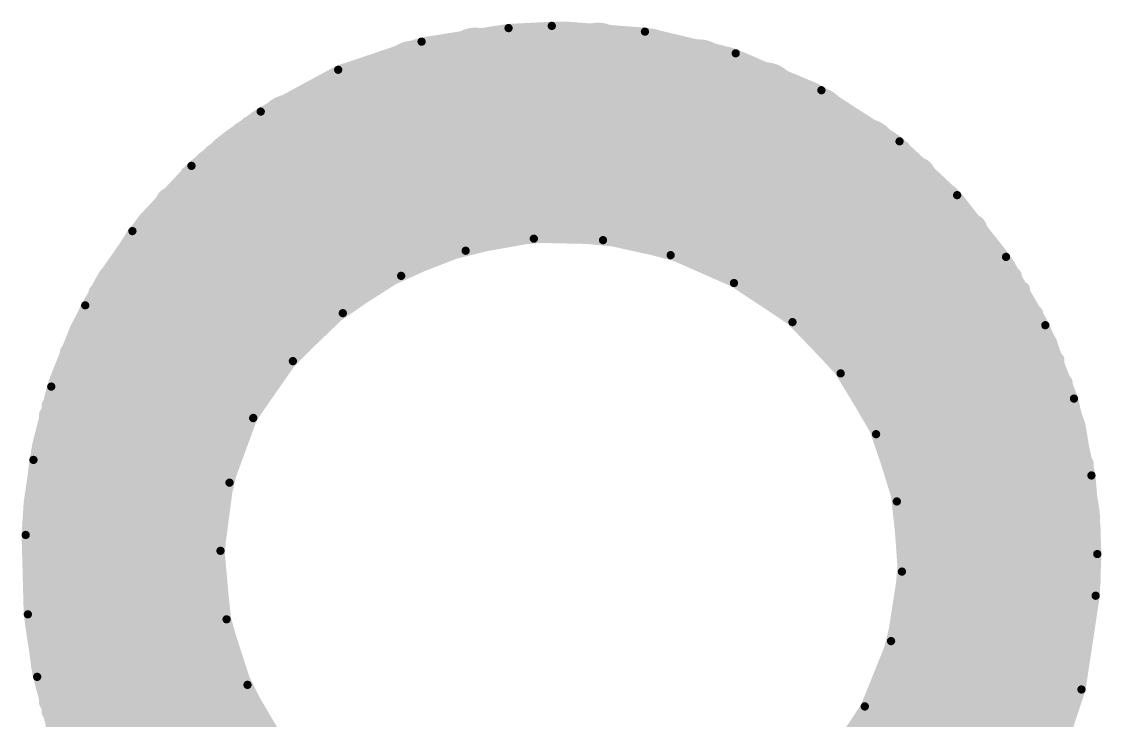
# Model space of a CAD drawing. Header units: millimetres. Extents: x 2260 to 2572, y -21 to 200.
# Drawn here: x 2434.632 to 2437.96, y 97.597 to 99.75 of the extents above; entities that cross this region are included whole.
import ezdxf

# ---------------------------------------------------------------- set-up
doc = ezdxf.new("R2010")
doc.units = ezdxf.units.MM
doc.layers.get('0').update_dxf_attribs({"lineweight": 18})
doc.layers.add('TO', color=1, linetype='Continuous', lineweight=18)

# ---------------------------------------------------------------- blocks, each defined once
blk = doc.blocks.new('PAD_R1')
blk.add_lwpolyline([(0.25, 0, 0.5, 0.5, 1), (-0.25, 0, 0.5, 0.5, 1)], format="xyseb", close=True)

msp = doc.modelspace()

# ---------------------------------------------------------------- linework, layer by layer
at = {"layer": 'TO'}
for points in [[(2435.8835, 99.6015, 0.2032, 0.2032, 0), (2436.1381, 99.6415, 0.2032, 0.2032, 0)], [(2435.8658, 99.6756, 0.0508, 0.0508, 0), (2436.1335, 99.7176, 0.0508, 0.0508, 0)], [(2435.8648, 99.6884, 0.0254, 0.0254, 0), (2436.1329, 99.7302, 0.0254, 0.0254, 0)], [(2436.0304, 99.63, 0.2032, 0.2032, 0), (2436.0304, 99.1434, 0.2032, 0.2032, 0)], [(2436.132, 99.7175, 0.0508, 0.0508, 0), (2436.132, 99.0849, 0.0508, 0.0508, 0)], [(2436.1335, 99.7176, 0.0508, 0.0508, 0), (2436.2666, 99.7243, 0.0508, 0.0508, 0)], [(2436.1329, 99.7302, 0.0254, 0.0254, 0), (2436.2661, 99.737, 0.0254, 0.0254, 0)], [(2436.1574, 99.7188, 0.0508, 0.0508, 0), (2436.1574, 99.0886, 0.0508, 0.0508, 0)], [(2436.1988, 99.7209, 0.0508, 0.0508, 0), (2436.1988, 99.093, 0.0508, 0.0508, 0)], [(2436.307, 99.6486, 0.2032, 0.2032, 0), (2436.5518, 99.6296, 0.2032, 0.2032, 0)], [(2436.2402, 99.723, 0.0508, 0.0508, 0), (2436.2402, 99.0959, 0.0508, 0.0508, 0)], [(2436.2656, 99.7243, 0.0508, 0.0508, 0), (2436.2656, 99.0968, 0.0508, 0.0508, 0)], [(2436.2666, 99.7243, 0.0508, 0.0508, 0), (2436.2945, 99.7248, 0.0508, 0.0508, 0)], [(2436.2661, 99.737, 0.0254, 0.0254, 0), (2436.5533, 99.7193, 0.0254, 0.0254, 0)], [(2436.2943, 99.7248, 0.0508, 0.0508, 0), (2436.2943, 99.0972, 0.0508, 0.0508, 0)], [(2436.2945, 99.7248, 0.0508, 0.0508, 0), (2436.307, 99.7248, 0.0508, 0.0508, 0)], [(2436.307, 99.7248, 0.0508, 0.0508, 0), (2436.307, 99.0971, 0.0508, 0.0508, 0)], [(2436.307, 99.7248, 0.0508, 0.0508, 0), (2436.5636, 99.7048, 0.0508, 0.0508, 0)], [(2436.4086, 99.6453, 0.2032, 0.2032, 0), (2436.4086, 99.1678, 0.2032, 0.2032, 0)], [(2436.5518, 99.6296, 0.2032, 0.2032, 0), (2436.7907, 99.5728, 0.2032, 0.2032, 0)], [(2436.5643, 99.6275, 0.2032, 0.2032, 0), (2436.5643, 99.142, 0.2032, 0.2032, 0)], [(2436.5636, 99.7048, 0.0508, 0.0508, 0), (2436.814, 99.6454, 0.0508, 0.0508, 0)], [(2436.5533, 99.7193, 0.0254, 0.0254, 0), (2436.8331, 99.6525, 0.0254, 0.0254, 0)], [(2435.6395, 99.5187, 0.2032, 0.2032, 0), (2435.8835, 99.6015, 0.2032, 0.2032, 0)], [(2435.6092, 99.5886, 0.0508, 0.0508, 0), (2435.8658, 99.6756, 0.0508, 0.0508, 0)], [(2435.6077, 99.6018, 0.0254, 0.0254, 0), (2435.8648, 99.6884, 0.0254, 0.0254, 0)], [(2435.8398, 99.59, 0.2032, 0.2032, 0), (2435.8398, 99.082, 0.2032, 0.2032, 0)], [(2436.7201, 99.5937, 0.2032, 0.2032, 0), (2436.7201, 99.0936, 0.2032, 0.2032, 0)], [(2436.7907, 99.5728, 0.2032, 0.2032, 0), (2437.0421, 99.4673, 0.2032, 0.2032, 0)], [(2436.814, 99.6454, 0.0508, 0.0508, 0), (2437.0775, 99.5348, 0.0508, 0.0508, 0)], [(2436.8217, 99.6433, 0.0508, 0.0508, 0), (2436.8217, 98.962, 0.0508, 0.0508, 0)], [(2436.8331, 99.6525, 0.0254, 0.0254, 0), (2437.0973, 99.5387, 0.0254, 0.0254, 0)], [(2435.6492, 99.5229, 0.2032, 0.2032, 0), (2435.6492, 98.9807, 0.2032, 0.2032, 0)], [(2436.9233, 99.5235, 0.2032, 0.2032, 0), (2436.9233, 98.9933, 0.2032, 0.2032, 0)], [(2435.4131, 99.3956, 0.2032, 0.2032, 0), (2435.6395, 99.5187, 0.2032, 0.2032, 0)], [(2435.3711, 99.4592, 0.0508, 0.0508, 0), (2435.6092, 99.5886, 0.0508, 0.0508, 0)], [(2435.369, 99.473, 0.0254, 0.0254, 0), (2435.6077, 99.6018, 0.0254, 0.0254, 0)], [(2437.0421, 99.4673, 0.2032, 0.2032, 0), (2437.2716, 99.3203, 0.2032, 0.2032, 0)], [(2437.0775, 99.5348, 0.0508, 0.0508, 0), (2437.3181, 99.3806, 0.0508, 0.0508, 0)], [(2435.4587, 99.4245, 0.2032, 0.2032, 0), (2435.4587, 98.8249, 0.2032, 0.2032, 0)], [(2437.0777, 99.4481, 0.2032, 0.2032, 0), (2437.0777, 98.8816, 0.2032, 0.2032, 0)], [(2437.0973, 99.5387, 0.0254, 0.0254, 0), (2437.3381, 99.3812, 0.0254, 0.0254, 0)], [(2435.1555, 99.3057, 0.0254, 0.0254, 0), (2435.369, 99.473, 0.0254, 0.0254, 0)], [(2435.2729, 99.3889, 0.0508, 0.0508, 0), (2435.3711, 99.4592, 0.0508, 0.0508, 0)], [(2435.3317, 99.4323, 0.0508, 0.0508, 0), (2435.3317, 98.5286, 0.0508, 0.0508, 0)], [(2435.3571, 99.4503, 0.0508, 0.0508, 0), (2435.3571, 98.5721, 0.0508, 0.0508, 0)], [(2435.3072, 99.4147, 0.0508, 0.0508, 0), (2435.3072, 98.4747, 0.0508, 0.0508, 0)], [(2437.232, 99.3498, 0.2032, 0.2032, 0), (2437.232, 98.7138, 0.2032, 0.2032, 0)], [(2435.163, 99.2953, 0.0508, 0.0508, 0), (2435.261, 99.3795, 0.0508, 0.0508, 0)], [(2435.2452, 99.3674, 0.0508, 0.0508, 0), (2435.2452, 98.2567, 0.0508, 0.0508, 0)], [(2435.2574, 99.3772, 0.0508, 0.0508, 0), (2435.2574, 98.3183, 0.0508, 0.0508, 0)], [(2435.261, 99.3795, 0.0508, 0.0508, 0), (2435.2729, 99.3889, 0.0508, 0.0508, 0)], [(2435.2828, 99.3964, 0.0508, 0.0508, 0), (2435.2828, 98.4096, 0.0508, 0.0508, 0)], [(2437.3144, 99.3514, 0.1016, 0.1016, 0), (2437.4951, 99.1813, 0.1016, 0.1016, 0)], [(2437.3181, 99.3806, 0.0508, 0.0508, 0), (2437.3302, 99.3713, 0.0508, 0.0508, 0)], [(2437.3302, 99.3713, 0.0508, 0.0508, 0), (2437.5138, 99.1985, 0.0508, 0.0508, 0)], [(2437.3336, 99.369, 0.0508, 0.0508, 0), (2437.3336, 98.3133, 0.0508, 0.0508, 0)], [(2437.3381, 99.3812, 0.0254, 0.0254, 0), (2437.5156, 99.2154, 0.0254, 0.0254, 0)], [(2435.2198, 99.3458, 0.0508, 0.0508, 0), (2435.2198, 96.9526, 0.0508, 0.0508, 0)], [(2437.346, 99.3589, 0.0508, 0.0508, 0), (2437.346, 98.2506, 0.0508, 0.0508, 0)], [(2435.032, 99.1176, 0.1016, 0.1016, 0), (2435.1803, 99.2767, 0.1016, 0.1016, 0)], [(2435.171, 99.3027, 0.0508, 0.0508, 0), (2435.171, 96.9212, 0.0508, 0.0508, 0)], [(2435.1954, 99.3247, 0.0508, 0.0508, 0), (2435.1954, 96.9369, 0.0508, 0.0508, 0)], [(2437.3968, 99.2804, 0.1016, 0.1016, 0), (2437.3968, 96.9055, 0.1016, 0.1016, 0)], [(2434.9734, 99.1046, 0.0254, 0.0254, 0), (2435.1555, 99.3057, 0.0254, 0.0254, 0)], [(2435.0123, 99.1336, 0.0508, 0.0508, 0), (2435.163, 99.2953, 0.0508, 0.0508, 0)], [(2435.1456, 99.2794, 0.0508, 0.0508, 0), (2435.1456, 96.9089, 0.0508, 0.0508, 0)], [(2436.1166, 99.1599, 0.2032, 0.2032, 0), (2435.9091, 99.1085, 0.2032, 0.2032, 0)], [(2436.5029, 99.1547, 0.2032, 0.2032, 0), (2436.3081, 99.1733, 0.2032, 0.2032, 0)], [(2435.0948, 99.1905, 0.1016, 0.1016, 0), (2435.0948, 96.9973, 0.1016, 0.1016, 0)], [(2436.6919, 99.1041, 0.2032, 0.2032, 0), (2436.5029, 99.1547, 0.2032, 0.2032, 0)], [(2437.4775, 99.2004, 0.1016, 0.1016, 0), (2437.4775, 96.9853, 0.1016, 0.1016, 0)], [(2437.4951, 99.1813, 0.1016, 0.1016, 0), (2437.6472, 98.9853, 0.1016, 0.1016, 0)], [(2437.5156, 99.2154, 0.0254, 0.0254, 0), (2437.6664, 99.0251, 0.0254, 0.0254, 0)], [(2435.9091, 99.1085, 0.2032, 0.2032, 0), (2435.7143, 99.0204, 0.2032, 0.2032, 0)], [(2436.8699, 99.0229, 0.2032, 0.2032, 0), (2436.6919, 99.1041, 0.2032, 0.2032, 0)], [(2437.5138, 99.1985, 0.0508, 0.0508, 0), (2437.6684, 98.9993, 0.0508, 0.0508, 0)], [(2434.9074, 98.9394, 0.1016, 0.1016, 0), (2435.032, 99.1176, 0.1016, 0.1016, 0)], [(2434.8856, 98.9525, 0.0508, 0.0508, 0), (2435.0123, 99.1336, 0.0508, 0.0508, 0)], [(2437.5582, 99.1076, 0.1016, 0.1016, 0), (2437.5582, 97.079, 0.1016, 0.1016, 0)], [(2435.0047, 99.0829, 0.1016, 0.1016, 0), (2435.0047, 97.1045, 0.1016, 0.1016, 0)], [(2437.06, 98.8967, 0.2032, 0.2032, 0), (2436.8699, 99.0229, 0.2032, 0.2032, 0)], [(2434.8279, 98.8757, 0.0254, 0.0254, 0), (2434.9734, 99.1046, 0.0254, 0.0254, 0)], [(2435.7143, 99.0204, 0.2032, 0.2032, 0), (2435.5386, 98.8985, 0.2032, 0.2032, 0)], [(2436.1282, 99.0846, 0.0508, 0.0508, 0), (2435.9344, 99.0366, 0.0508, 0.0508, 0)], [(2436.2108, 99.0813, 0.0254, 0.0254, 0), (2436.0007, 99.0441, 0.0254, 0.0254, 0)], [(2436.2649, 99.0968, 0.0508, 0.0508, 0), (2436.1281, 99.0846, 0.0508, 0.0508, 0)], [(2436.4241, 99.0767, 0.0254, 0.0254, 0), (2436.2108, 99.0813, 0.0254, 0.0254, 0)], [(2436.2943, 99.0972, 0.0508, 0.0508, 0), (2436.2649, 99.0968, 0.0508, 0.0508, 0)], [(2436.3073, 99.0971, 0.0508, 0.0508, 0), (2436.2943, 99.0972, 0.0508, 0.0508, 0)], [(2436.4898, 99.0797, 0.0508, 0.0508, 0), (2436.3073, 99.0971, 0.0508, 0.0508, 0)], [(2436.667, 99.0321, 0.0508, 0.0508, 0), (2436.4898, 99.0797, 0.0508, 0.0508, 0)], [(2435.9344, 99.0366, 0.0508, 0.0508, 0), (2435.7524, 98.9544, 0.0508, 0.0508, 0)], [(2436.6325, 99.0305, 0.0254, 0.0254, 0), (2436.4241, 99.0767, 0.0254, 0.0254, 0)], [(2436.0007, 99.0441, 0.0254, 0.0254, 0), (2435.8019, 98.9666, 0.0254, 0.0254, 0)], [(2436.8278, 98.9446, 0.0254, 0.0254, 0), (2436.6325, 99.0305, 0.0254, 0.0254, 0)], [(2436.8338, 98.9558, 0.0508, 0.0508, 0), (2436.667, 99.0321, 0.0508, 0.0508, 0)], [(2437.6389, 98.9979, 0.1016, 0.1016, 0), (2437.6389, 97.1911, 0.1016, 0.1016, 0)], [(2437.6684, 98.9993, 0.0508, 0.0508, 0), (2437.7979, 98.7614, 0.0508, 0.0508, 0)], [(2437.6664, 99.0251, 0.0254, 0.0254, 0), (2437.7874, 98.8146, 0.0254, 0.0254, 0)], [(2434.9146, 98.9514, 0.1016, 0.1016, 0), (2434.9146, 97.2363, 0.1016, 0.1016, 0)], [(2435.5386, 98.8985, 0.2032, 0.2032, 0), (2435.3879, 98.7467, 0.2032, 0.2032, 0)], [(2437.2181, 98.7323, 0.2032, 0.2032, 0), (2437.06, 98.8967, 0.2032, 0.2032, 0)], [(2437.6896, 98.9669, 0.0508, 0.0508, 0), (2437.6896, 97.2288, 0.0508, 0.0508, 0)], [(2434.8059, 98.8021, 0.0508, 0.0508, 0), (2434.8856, 98.9525, 0.0508, 0.0508, 0)], [(2435.7524, 98.9544, 0.0508, 0.0508, 0), (2435.5883, 98.8407, 0.0508, 0.0508, 0)], [(2435.8019, 98.9666, 0.0254, 0.0254, 0), (2435.622, 98.8517, 0.0254, 0.0254, 0)], [(2437.0103, 98.8389, 0.0508, 0.0508, 0), (2436.8338, 98.9558, 0.0508, 0.0508, 0)], [(2434.8638, 98.9159, 0.0508, 0.0508, 0), (2434.8638, 97.272, 0.0508, 0.0508, 0)], [(2437.0081, 98.8242, 0.0254, 0.0254, 0), (2436.8278, 98.9446, 0.0254, 0.0254, 0)], [(2437.7151, 98.924, 0.0508, 0.0508, 0), (2437.7151, 97.2766, 0.0508, 0.0508, 0)], [(2434.8384, 98.8683, 0.0508, 0.0508, 0), (2434.8384, 97.3199, 0.0508, 0.0508, 0)], [(2434.7233, 98.6254, 0.0254, 0.0254, 0), (2434.8279, 98.8757, 0.0254, 0.0254, 0)], [(2435.5883, 98.8407, 0.0508, 0.0508, 0), (2435.4475, 98.6992, 0.0508, 0.0508, 0)], [(2435.622, 98.8517, 0.0254, 0.0254, 0), (2435.4681, 98.7039, 0.0254, 0.0254, 0)], [(2437.1572, 98.6864, 0.0508, 0.0508, 0), (2437.0103, 98.8389, 0.0508, 0.0508, 0)], [(2437.7554, 98.8505, 0.0508, 0.0508, 0), (2437.7554, 97.3513, 0.0508, 0.0508, 0)], [(2434.7428, 98.644, 0.0508, 0.0508, 0), (2434.8059, 98.8021, 0.0508, 0.0508, 0)], [(2434.807, 98.8044, 0.0508, 0.0508, 0), (2434.807, 97.3842, 0.0508, 0.0508, 0)], [(2435.3879, 98.7467, 0.2032, 0.2032, 0), (2435.2672, 98.5702, 0.2032, 0.2032, 0)], [(2437.1566, 98.6662, 0.0254, 0.0254, 0), (2437.0081, 98.8242, 0.0254, 0.0254, 0)], [(2437.3368, 98.5374, 0.2032, 0.2032, 0), (2437.2181, 98.7323, 0.2032, 0.2032, 0)], [(2437.7874, 98.8146, 0.0254, 0.0254, 0), (2437.8758, 98.5884, 0.0254, 0.0254, 0)], [(2437.7957, 98.7662, 0.0508, 0.0508, 0), (2437.7957, 97.426, 0.0508, 0.0508, 0)], [(2437.7979, 98.7614, 0.0508, 0.0508, 0), (2437.8866, 98.5021, 0.0508, 0.0508, 0)], [(2434.7756, 98.7322, 0.0508, 0.0508, 0), (2434.7756, 97.4573, 0.0508, 0.0508, 0)], [(2437.8211, 98.7068, 0.0508, 0.0508, 0), (2437.8211, 97.4984, 0.0508, 0.0508, 0)], [(2435.4475, 98.6992, 0.0508, 0.0508, 0), (2435.3346, 98.5346, 0.0508, 0.0508, 0)], [(2435.4681, 98.7039, 0.0254, 0.0254, 0), (2435.346, 98.5289, 0.0254, 0.0254, 0)], [(2437.2675, 98.5056, 0.0508, 0.0508, 0), (2437.1572, 98.6864, 0.0508, 0.0508, 0)], [(2434.7354, 98.6215, 0.0508, 0.0508, 0), (2434.7428, 98.644, 0.0508, 0.0508, 0)], [(2434.7441, 98.6479, 0.0508, 0.0508, 0), (2434.7441, 97.5429, 0.0508, 0.0508, 0)], [(2437.2658, 98.4788, 0.0254, 0.0254, 0), (2437.1566, 98.6662, 0.0254, 0.0254, 0)], [(2437.8465, 98.6372, 0.0508, 0.0508, 0), (2437.8465, 97.5756, 0.0508, 0.0508, 0)], [(2434.6684, 98.3995, 0.0254, 0.0254, 0), (2434.7233, 98.6254, 0.0254, 0.0254, 0)], [(2434.6902, 98.4466, 0.0508, 0.0508, 0), (2434.7354, 98.6215, 0.0508, 0.0508, 0)], [(2437.4103, 98.3215, 0.2032, 0.2032, 0), (2437.3368, 98.5374, 0.2032, 0.2032, 0)], [(2434.7187, 98.5669, 0.0508, 0.0508, 0), (2434.7187, 97.6239, 0.0508, 0.0508, 0)], [(2437.8758, 98.5884, 0.0254, 0.0254, 0), (2437.9296, 98.3516, 0.0254, 0.0254, 0)], [(2434.7112, 98.539, 0.0508, 0.0508, 0), (2434.7112, 97.6516, 0.0508, 0.0508, 0)], [(2435.3346, 98.5346, 0.0508, 0.0508, 0), (2435.278, 98.3952, 0.0508, 0.0508, 0)], [(2435.3457, 98.5284, 0.0254, 0.0254, 0), (2435.2727, 98.3294, 0.0254, 0.0254, 0)], [(2435.3458, 98.5286, 0.0254, 0.0254, 0), (2435.3457, 98.5284, 0.0254, 0.0254, 0)], [(2435.346, 98.5289, 0.0254, 0.0254, 0), (2435.3458, 98.5286, 0.0254, 0.0254, 0)], [(2437.3359, 98.3052, 0.0508, 0.0508, 0), (2437.2675, 98.5056, 0.0508, 0.0508, 0)], [(2437.8859, 98.5051, 0.0508, 0.0508, 0), (2437.8859, 97.6931, 0.0508, 0.0508, 0)], [(2437.8866, 98.5021, 0.0508, 0.0508, 0), (2437.9299, 98.2374, 0.0508, 0.0508, 0)], [(2434.6637, 98.2679, 0.0508, 0.0508, 0), (2434.6902, 98.4466, 0.0508, 0.0508, 0)], [(2437.3298, 98.2716, 0.0254, 0.0254, 0), (2437.2658, 98.4788, 0.0254, 0.0254, 0)], [(2434.6858, 98.4242, 0.0508, 0.0508, 0), (2434.6858, 97.7662, 0.0508, 0.0508, 0)], [(2434.6445, 98.1683, 0.0254, 0.0254, 0), (2434.6684, 98.3995, 0.0254, 0.0254, 0)], [(2435.278, 98.3952, 0.0508, 0.0508, 0), (2435.2435, 98.2488, 0.0508, 0.0508, 0)], [(2437.4352, 98.0947, 0.2032, 0.2032, 0), (2437.4103, 98.3215, 0.2032, 0.2032, 0)], [(2437.9113, 98.3878, 0.0508, 0.0508, 0), (2437.9113, 97.8561, 0.0508, 0.0508, 0)], [(2437.9296, 98.3516, 0.0254, 0.0254, 0), (2437.9477, 98.1094, 0.0254, 0.0254, 0)], [(2435.2727, 98.3294, 0.0254, 0.0254, 0), (2435.2449, 98.1193, 0.0254, 0.0254, 0)], [(2437.359, 98.0947, 0.0508, 0.0508, 0), (2437.3359, 98.3052, 0.0508, 0.0508, 0)], [(2434.6572, 98.1683, 0.0508, 0.0508, 0), (2434.6637, 98.2679, 0.0508, 0.0508, 0)], [(2434.6638, 98.2691, 0.0508, 0.0508, 0), (2434.6638, 97.924, 0.0508, 0.0508, 0)], [(2435.2435, 98.2488, 0.0508, 0.0508, 0), (2435.232, 98.0988, 0.0508, 0.0508, 0)], [(2437.3455, 98.0553, 0.0254, 0.0254, 0), (2437.3298, 98.2716, 0.0254, 0.0254, 0)], [(2437.9299, 98.2373, 0.0508, 0.0508, 0), (2437.935, 98.1094, 0.0508, 0.0508, 0)], [(2434.6638, 97.9243, 0.0508, 0.0508, 0), (2434.6572, 98.1683, 0.0508, 0.0508, 0)], [(2435.1558, 98.0988, 0.2032, 0.2032, 0), (2435.1741, 97.9032, 0.2032, 0.2032, 0)], [(2437.9332, 98.1842, 0.0508, 0.0508, 0), (2437.9332, 98.0266, 0.0508, 0.0508, 0)], [(2434.6511, 97.9236, 0.0254, 0.0254, 0), (2434.6445, 98.1683, 0.0254, 0.0254, 0)], [(2435.2449, 98.1193, 0.0254, 0.0254, 0), (2435.2637, 97.9082, 0.0254, 0.0254, 0)], [(2437.935, 98.1094, 0.0508, 0.0508, 0), (2437.93, 97.9824, 0.0508, 0.0508, 0)], [(2435.232, 98.0988, 0.0508, 0.0508, 0), (2435.2537, 97.8939, 0.0508, 0.0508, 0)], [(2437.3458, 97.9353, 0.0508, 0.0508, 0), (2437.359, 98.0947, 0.0508, 0.0508, 0)], [(2437.9477, 98.1094, 0.0254, 0.0254, 0), (2437.9426, 97.9809, 0.0254, 0.0254, 0)], [(2437.312, 97.8411, 0.0254, 0.0254, 0), (2437.3455, 98.0553, 0.0254, 0.0254, 0)], [(2435.1741, 97.9032, 0.2032, 0.2032, 0), (2435.2285, 97.7144, 0.2032, 0.2032, 0)], [(2437.93, 97.9824, 0.0508, 0.0508, 0), (2437.8865, 97.695, 0.0508, 0.0508, 0)], [(2437.9426, 97.9809, 0.0254, 0.0254, 0), (2437.8989, 97.692, 0.0254, 0.0254, 0)], [(2435.2452, 97.941, 0.0508, 0.0508, 0), (2435.2452, 96.9676, 0.0508, 0.0508, 0)], [(2437.3065, 97.7801, 0.0508, 0.0508, 0), (2437.3458, 97.9353, 0.0508, 0.0508, 0)], [(2437.346, 97.9388, 0.0508, 0.0508, 0), (2437.346, 96.8276, 0.0508, 0.0508, 0)], [(2434.6899, 97.745, 0.0508, 0.0508, 0), (2434.6638, 97.9243, 0.0508, 0.0508, 0)], [(2434.6799, 97.7309, 0.0254, 0.0254, 0), (2434.6511, 97.9236, 0.0254, 0.0254, 0)], [(2435.2537, 97.8939, 0.0508, 0.0508, 0), (2435.318, 97.6981, 0.0508, 0.0508, 0)], [(2435.2574, 97.8794, 0.0508, 0.0508, 0), (2435.2574, 96.9747, 0.0508, 0.0508, 0)], [(2435.2637, 97.9082, 0.0254, 0.0254, 0), (2435.3282, 97.7063, 0.0254, 0.0254, 0)], [(2437.3336, 97.8761, 0.0508, 0.0508, 0), (2437.3336, 96.8177, 0.0508, 0.0508, 0)], [(2437.2311, 97.6399, 0.0254, 0.0254, 0), (2437.312, 97.8411, 0.0254, 0.0254, 0)], [(2435.2285, 97.7144, 0.2032, 0.2032, 0), (2435.3171, 97.5389, 0.2032, 0.2032, 0)], [(2437.2422, 97.6336, 0.0508, 0.0508, 0), (2437.3065, 97.7801, 0.0508, 0.0508, 0)], [(2437.3082, 97.7852, 0.0508, 0.0508, 0), (2437.3082, 96.7984, 0.0508, 0.0508, 0)], [(2434.7354, 97.5696, 0.0508, 0.0508, 0), (2434.6899, 97.745, 0.0508, 0.0508, 0)], [(2434.7308, 97.5428, 0.0254, 0.0254, 0), (2434.6799, 97.7309, 0.0254, 0.0254, 0)], [(2437.2768, 97.7042, 0.0508, 0.0508, 0), (2437.2768, 96.7751, 0.0508, 0.0508, 0)], [(2435.3082, 97.6593, 0.1016, 0.1016, 0), (2435.4053, 97.5001, 0.1016, 0.1016, 0)], [(2435.318, 97.6981, 0.0508, 0.0508, 0), (2435.422, 97.5202, 0.0508, 0.0508, 0)], [(2435.3282, 97.7063, 0.0254, 0.0254, 0), (2435.4354, 97.5235, 0.0254, 0.0254, 0)], [(2437.8865, 97.695, 0.0508, 0.0508, 0), (2437.7977, 97.4297, 0.0508, 0.0508, 0)], [(2437.8989, 97.692, 0.0254, 0.0254, 0), (2437.8094, 97.4247, 0.0254, 0.0254, 0)], [(2437.2454, 97.6395, 0.0508, 0.0508, 0), (2437.2454, 96.753, 0.0508, 0.0508, 0)], [(2435.3171, 97.5389, 0.2032, 0.2032, 0), (2435.4367, 97.383, 0.2032, 0.2032, 0)], [(2437.1617, 97.5125, 0.0508, 0.0508, 0), (2437.2422, 97.6336, 0.0508, 0.0508, 0)], [(2437.1516, 97.5202, 0.0254, 0.0254, 0), (2437.231, 97.6397, 0.0254, 0.0254, 0)], [(2437.231, 97.6397, 0.0254, 0.0254, 0), (2437.2311, 97.6398, 0.0254, 0.0254, 0)], [(2437.2311, 97.6398, 0.0254, 0.0254, 0), (2437.2311, 97.6399, 0.0254, 0.0254, 0)], [(2437.22, 97.5969, 0.0508, 0.0508, 0), (2437.22, 96.7355, 0.0508, 0.0508, 0)]]:
    msp.add_lwpolyline(points, format="xyseb", dxfattribs=at)

# ---------------------------------------------------------------- block references
at = {"layer": 'TO', "rotation": 270}
for p, xscale, yscale in [((2436.0304, 99.63), 0.2032, 0.2032), ((2436.1381, 99.6415), 0.2032, 0.2032), ((2436.132, 99.7175), 0.0508, 0.0508), ((2436.1335, 99.7176), 0.0508, 0.0508), ((2436.1335, 99.7176), 0.0508, 0.0508), ((2436.1329, 99.7302), 0.0254, 0.0254), ((2436.1329, 99.7302), 0.0254, 0.0254), ((2436.1574, 99.7188), 0.0508, 0.0508), ((2436.1988, 99.7209), 0.0508, 0.0508), ((2436.307, 99.6486), 0.2032, 0.2032), ((2436.2402, 99.723), 0.0508, 0.0508), ((2436.2656, 99.7243), 0.0508, 0.0508), ((2436.2666, 99.7243), 0.0508, 0.0508), ((2436.2666, 99.7243), 0.0508, 0.0508), ((2436.2661, 99.737), 0.0254, 0.0254), ((2436.2661, 99.737), 0.0254, 0.0254), ((2436.2943, 99.7248), 0.0508, 0.0508), ((2436.2945, 99.7248), 0.0508, 0.0508), ((2436.2945, 99.7248), 0.0508, 0.0508), ((2436.307, 99.7248), 0.0508, 0.0508), ((2436.307, 99.7248), 0.0508, 0.0508), ((2436.307, 99.7248), 0.0508, 0.0508), ((2436.4086, 99.6453), 0.2032, 0.2032), ((2436.5518, 99.6296), 0.2032, 0.2032), ((2436.5518, 99.6296), 0.2032, 0.2032), ((2436.5643, 99.6275), 0.2032, 0.2032), ((2436.5636, 99.7048), 0.0508, 0.0508), ((2436.5636, 99.7048), 0.0508, 0.0508), ((2436.5533, 99.7193), 0.0254, 0.0254), ((2436.5533, 99.7193), 0.0254, 0.0254), ((2435.8398, 99.59), 0.2032, 0.2032), ((2435.8835, 99.6015), 0.2032, 0.2032), ((2435.8835, 99.6015), 0.2032, 0.2032), ((2435.8658, 99.6756), 0.0508, 0.0508), ((2435.8658, 99.6756), 0.0508, 0.0508), ((2435.8648, 99.6884), 0.0254, 0.0254), ((2435.8648, 99.6884), 0.0254, 0.0254), ((2436.7201, 99.5937), 0.2032, 0.2032), ((2436.7907, 99.5728), 0.2032, 0.2032), ((2436.7907, 99.5728), 0.2032, 0.2032), ((2436.814, 99.6454), 0.0508, 0.0508), ((2436.814, 99.6454), 0.0508, 0.0508), ((2436.8217, 99.6433), 0.0508, 0.0508), ((2436.8331, 99.6525), 0.0254, 0.0254), ((2436.8331, 99.6525), 0.0254, 0.0254), ((2435.6492, 99.5229), 0.2032, 0.2032), ((2436.9233, 99.5235), 0.2032, 0.2032), ((2435.6395, 99.5187), 0.2032, 0.2032), ((2435.6395, 99.5187), 0.2032, 0.2032), ((2435.6092, 99.5886), 0.0508, 0.0508), ((2435.6092, 99.5886), 0.0508, 0.0508), ((2435.6077, 99.6018), 0.0254, 0.0254), ((2435.6077, 99.6018), 0.0254, 0.0254), ((2437.0421, 99.4673), 0.2032, 0.2032), ((2437.0421, 99.4673), 0.2032, 0.2032), ((2437.0775, 99.5348), 0.0508, 0.0508), ((2437.0775, 99.5348), 0.0508, 0.0508), ((2435.4587, 99.4245), 0.2032, 0.2032), ((2437.0777, 99.4481), 0.2032, 0.2032), ((2437.0973, 99.5387), 0.0254, 0.0254), ((2437.0973, 99.5387), 0.0254, 0.0254), ((2435.4131, 99.3956), 0.2032, 0.2032), ((2435.3317, 99.4323), 0.0508, 0.0508), ((2435.3571, 99.4503), 0.0508, 0.0508), ((2435.3711, 99.4592), 0.0508, 0.0508), ((2435.3711, 99.4592), 0.0508, 0.0508), ((2435.369, 99.473), 0.0254, 0.0254), ((2435.369, 99.473), 0.0254, 0.0254), ((2435.3072, 99.4147), 0.0508, 0.0508), ((2437.232, 99.3498), 0.2032, 0.2032), ((2435.2452, 99.3674), 0.0508, 0.0508), ((2435.2574, 99.3772), 0.0508, 0.0508), ((2435.261, 99.3795), 0.0508, 0.0508), ((2435.261, 99.3795), 0.0508, 0.0508), ((2435.2729, 99.3889), 0.0508, 0.0508), ((2435.2729, 99.3889), 0.0508, 0.0508), ((2435.2828, 99.3964), 0.0508, 0.0508), ((2437.2716, 99.3203), 0.2032, 0.2032), ((2437.3144, 99.3514), 0.1016, 0.1016), ((2437.3181, 99.3806), 0.0508, 0.0508), ((2437.3181, 99.3806), 0.0508, 0.0508), ((2437.3302, 99.3713), 0.0508, 0.0508), ((2437.3302, 99.3713), 0.0508, 0.0508), ((2437.3336, 99.369), 0.0508, 0.0508), ((2437.3381, 99.3812), 0.0254, 0.0254), ((2437.3381, 99.3812), 0.0254, 0.0254), ((2435.2198, 99.3458), 0.0508, 0.0508), ((2437.346, 99.3589), 0.0508, 0.0508), ((2435.1803, 99.2767), 0.1016, 0.1016), ((2435.171, 99.3027), 0.0508, 0.0508), ((2435.1954, 99.3247), 0.0508, 0.0508), ((2437.3968, 99.2804), 0.1016, 0.1016), ((2435.1456, 99.2794), 0.0508, 0.0508), ((2435.163, 99.2953), 0.0508, 0.0508), ((2435.163, 99.2953), 0.0508, 0.0508), ((2435.1555, 99.3057), 0.0254, 0.0254), ((2435.1555, 99.3057), 0.0254, 0.0254), ((2436.1166, 99.1599), 0.2032, 0.2032), ((2436.3081, 99.1733), 0.2032, 0.2032), ((2436.4086, 99.1678), 0.2032, 0.2032), ((2435.0948, 99.1905), 0.1016, 0.1016), ((2436.0304, 99.1434), 0.2032, 0.2032), ((2436.5029, 99.1547), 0.2032, 0.2032), ((2436.5029, 99.1547), 0.2032, 0.2032), ((2436.5643, 99.142), 0.2032, 0.2032), ((2437.4775, 99.2004), 0.1016, 0.1016), ((2437.4951, 99.1813), 0.1016, 0.1016), ((2437.4951, 99.1813), 0.1016, 0.1016), ((2437.5156, 99.2154), 0.0254, 0.0254), ((2437.5156, 99.2154), 0.0254, 0.0254), ((2435.9091, 99.1085), 0.2032, 0.2032), ((2435.9091, 99.1085), 0.2032, 0.2032), ((2436.6919, 99.1041), 0.2032, 0.2032), ((2436.6919, 99.1041), 0.2032, 0.2032), ((2436.7201, 99.0936), 0.2032, 0.2032), ((2437.5138, 99.1985), 0.0508, 0.0508), ((2437.5138, 99.1985), 0.0508, 0.0508), ((2435.032, 99.1176), 0.1016, 0.1016), ((2435.032, 99.1176), 0.1016, 0.1016), ((2435.0123, 99.1336), 0.0508, 0.0508), ((2435.0123, 99.1336), 0.0508, 0.0508), ((2435.8398, 99.082), 0.2032, 0.2032), ((2437.5582, 99.1076), 0.1016, 0.1016), ((2435.0047, 99.0829), 0.1016, 0.1016), ((2436.8699, 99.0229), 0.2032, 0.2032), ((2436.8699, 99.0229), 0.2032, 0.2032), ((2434.9734, 99.1046), 0.0254, 0.0254), ((2434.9734, 99.1046), 0.0254, 0.0254), ((2435.7143, 99.0204), 0.2032, 0.2032), ((2435.7143, 99.0204), 0.2032, 0.2032), ((2436.1281, 99.0846), 0.0508, 0.0508), ((2436.1282, 99.0846), 0.0508, 0.0508), ((2436.132, 99.0849), 0.0508, 0.0508), ((2436.1574, 99.0886), 0.0508, 0.0508), ((2436.1988, 99.093), 0.0508, 0.0508), ((2436.2108, 99.0813), 0.0254, 0.0254), ((2436.2108, 99.0813), 0.0254, 0.0254), ((2436.2402, 99.0959), 0.0508, 0.0508), ((2436.2649, 99.0968), 0.0508, 0.0508), ((2436.2649, 99.0968), 0.0508, 0.0508), ((2436.2656, 99.0968), 0.0508, 0.0508), ((2436.2943, 99.0972), 0.0508, 0.0508), ((2436.2943, 99.0972), 0.0508, 0.0508), ((2436.2943, 99.0972), 0.0508, 0.0508), ((2436.307, 99.0971), 0.0508, 0.0508), ((2436.3073, 99.0971), 0.0508, 0.0508), ((2436.3073, 99.0971), 0.0508, 0.0508), ((2436.4898, 99.0797), 0.0508, 0.0508), ((2436.4898, 99.0797), 0.0508, 0.0508), ((2436.9233, 98.9933), 0.2032, 0.2032), ((2435.6492, 98.9807), 0.2032, 0.2032), ((2435.9344, 99.0366), 0.0508, 0.0508), ((2435.9344, 99.0366), 0.0508, 0.0508), ((2436.4241, 99.0767), 0.0254, 0.0254), ((2436.4241, 99.0767), 0.0254, 0.0254), ((2436.0007, 99.0441), 0.0254, 0.0254), ((2436.0007, 99.0441), 0.0254, 0.0254), ((2436.6325, 99.0305), 0.0254, 0.0254), ((2436.6325, 99.0305), 0.0254, 0.0254), ((2436.667, 99.0321), 0.0508, 0.0508), ((2436.667, 99.0321), 0.0508, 0.0508), ((2437.6389, 98.9979), 0.1016, 0.1016), ((2437.6472, 98.9853), 0.1016, 0.1016), ((2437.6684, 98.9993), 0.0508, 0.0508), ((2437.6684, 98.9993), 0.0508, 0.0508), ((2437.6664, 99.0251), 0.0254, 0.0254), ((2437.6664, 99.0251), 0.0254, 0.0254), ((2434.9146, 98.9514), 0.1016, 0.1016), ((2435.5386, 98.8985), 0.2032, 0.2032), ((2435.5386, 98.8985), 0.2032, 0.2032), ((2437.06, 98.8967), 0.2032, 0.2032), ((2437.06, 98.8967), 0.2032, 0.2032), ((2437.6896, 98.9669), 0.0508, 0.0508), ((2434.9074, 98.9394), 0.1016, 0.1016), ((2434.8856, 98.9525), 0.0508, 0.0508), ((2434.8856, 98.9525), 0.0508, 0.0508), ((2435.7524, 98.9544), 0.0508, 0.0508), ((2435.7524, 98.9544), 0.0508, 0.0508), ((2435.8019, 98.9666), 0.0254, 0.0254), ((2435.8019, 98.9666), 0.0254, 0.0254), ((2436.8217, 98.962), 0.0508, 0.0508), ((2436.8338, 98.9558), 0.0508, 0.0508), ((2436.8338, 98.9558), 0.0508, 0.0508), ((2437.0777, 98.8816), 0.2032, 0.2032), ((2434.8638, 98.9159), 0.0508, 0.0508), ((2435.4587, 98.8249), 0.2032, 0.2032), ((2436.8278, 98.9446), 0.0254, 0.0254), ((2436.8278, 98.9446), 0.0254, 0.0254), ((2437.7151, 98.924), 0.0508, 0.0508), ((2434.8384, 98.8683), 0.0508, 0.0508), ((2434.8279, 98.8757), 0.0254, 0.0254), ((2434.8279, 98.8757), 0.0254, 0.0254), ((2435.5883, 98.8407), 0.0508, 0.0508), ((2435.5883, 98.8407), 0.0508, 0.0508), ((2435.622, 98.8517), 0.0254, 0.0254), ((2435.622, 98.8517), 0.0254, 0.0254), ((2437.0103, 98.8389), 0.0508, 0.0508), ((2437.0103, 98.8389), 0.0508, 0.0508), ((2437.7554, 98.8505), 0.0508, 0.0508), ((2434.8059, 98.8021), 0.0508, 0.0508), ((2434.8059, 98.8021), 0.0508, 0.0508), ((2434.807, 98.8044), 0.0508, 0.0508), ((2435.3879, 98.7467), 0.2032, 0.2032), ((2435.3879, 98.7467), 0.2032, 0.2032), ((2437.0081, 98.8242), 0.0254, 0.0254), ((2437.0081, 98.8242), 0.0254, 0.0254), ((2437.2181, 98.7323), 0.2032, 0.2032), ((2437.2181, 98.7323), 0.2032, 0.2032), ((2437.7874, 98.8146), 0.0254, 0.0254), ((2437.7874, 98.8146), 0.0254, 0.0254), ((2437.232, 98.7138), 0.2032, 0.2032), ((2437.7957, 98.7662), 0.0508, 0.0508), ((2437.7979, 98.7614), 0.0508, 0.0508), ((2437.7979, 98.7614), 0.0508, 0.0508), ((2434.7756, 98.7322), 0.0508, 0.0508), ((2437.8211, 98.7068), 0.0508, 0.0508), ((2435.4475, 98.6992), 0.0508, 0.0508), ((2435.4475, 98.6992), 0.0508, 0.0508), ((2435.4681, 98.7039), 0.0254, 0.0254), ((2435.4681, 98.7039), 0.0254, 0.0254), ((2437.1572, 98.6864), 0.0508, 0.0508), ((2437.1572, 98.6864), 0.0508, 0.0508), ((2434.7428, 98.644), 0.0508, 0.0508), ((2434.7428, 98.644), 0.0508, 0.0508), ((2434.7441, 98.6479), 0.0508, 0.0508), ((2435.2672, 98.5702), 0.2032, 0.2032), ((2437.1566, 98.6662), 0.0254, 0.0254), ((2437.1566, 98.6662), 0.0254, 0.0254), ((2437.8465, 98.6372), 0.0508, 0.0508), ((2434.7354, 98.6215), 0.0508, 0.0508), ((2434.7354, 98.6215), 0.0508, 0.0508), ((2434.7233, 98.6254), 0.0254, 0.0254), ((2434.7233, 98.6254), 0.0254, 0.0254), ((2437.3368, 98.5374), 0.2032, 0.2032), ((2437.3368, 98.5374), 0.2032, 0.2032), ((2434.7187, 98.5669), 0.0508, 0.0508), ((2435.3571, 98.5721), 0.0508, 0.0508), ((2437.8758, 98.5884), 0.0254, 0.0254), ((2437.8758, 98.5884), 0.0254, 0.0254), ((2434.7112, 98.539), 0.0508, 0.0508), ((2435.3346, 98.5346), 0.0508, 0.0508), ((2435.3346, 98.5346), 0.0508, 0.0508), ((2435.3317, 98.5286), 0.0508, 0.0508), ((2435.3457, 98.5284), 0.0254, 0.0254), ((2435.3457, 98.5284), 0.0254, 0.0254), ((2435.3458, 98.5286), 0.0254, 0.0254), ((2435.3458, 98.5286), 0.0254, 0.0254), ((2435.346, 98.5289), 0.0254, 0.0254), ((2435.346, 98.5289), 0.0254, 0.0254), ((2437.2675, 98.5056), 0.0508, 0.0508), ((2437.2675, 98.5056), 0.0508, 0.0508), ((2437.8859, 98.5051), 0.0508, 0.0508), ((2437.8866, 98.5021), 0.0508, 0.0508), ((2437.8866, 98.5021), 0.0508, 0.0508), ((2435.3072, 98.4747), 0.0508, 0.0508), ((2434.6902, 98.4466), 0.0508, 0.0508), ((2434.6902, 98.4466), 0.0508, 0.0508), ((2437.2658, 98.4788), 0.0254, 0.0254), ((2437.2658, 98.4788), 0.0254, 0.0254), ((2434.6858, 98.4242), 0.0508, 0.0508), ((2435.2828, 98.4096), 0.0508, 0.0508), ((2434.6684, 98.3995), 0.0254, 0.0254), ((2434.6684, 98.3995), 0.0254, 0.0254), ((2435.278, 98.3952), 0.0508, 0.0508), ((2435.278, 98.3952), 0.0508, 0.0508), ((2437.4103, 98.3215), 0.2032, 0.2032), ((2437.4103, 98.3215), 0.2032, 0.2032), ((2437.9113, 98.3878), 0.0508, 0.0508), ((2437.9296, 98.3516), 0.0254, 0.0254), ((2437.9296, 98.3516), 0.0254, 0.0254), ((2435.2574, 98.3183), 0.0508, 0.0508), ((2435.2727, 98.3294), 0.0254, 0.0254), ((2435.2727, 98.3294), 0.0254, 0.0254), ((2437.3336, 98.3133), 0.0508, 0.0508), ((2437.3359, 98.3052), 0.0508, 0.0508), ((2437.3359, 98.3052), 0.0508, 0.0508), ((2434.6637, 98.2679), 0.0508, 0.0508), ((2434.6637, 98.2679), 0.0508, 0.0508), ((2434.6638, 98.2691), 0.0508, 0.0508), ((2435.2435, 98.2488), 0.0508, 0.0508), ((2435.2435, 98.2488), 0.0508, 0.0508), ((2435.2452, 98.2567), 0.0508, 0.0508), ((2437.3298, 98.2716), 0.0254, 0.0254), ((2437.3298, 98.2716), 0.0254, 0.0254), ((2437.346, 98.2506), 0.0508, 0.0508), ((2437.9299, 98.2374), 0.0508, 0.0508), ((2437.9299, 98.2373), 0.0508, 0.0508), ((2434.6572, 98.1683), 0.0508, 0.0508), ((2434.6572, 98.1683), 0.0508, 0.0508), ((2435.1558, 98.0988), 0.2032, 0.2032), ((2437.4352, 98.0947), 0.2032, 0.2032), ((2437.9332, 98.1842), 0.0508, 0.0508), ((2434.6445, 98.1683), 0.0254, 0.0254), ((2434.6445, 98.1683), 0.0254, 0.0254), ((2435.2449, 98.1193), 0.0254, 0.0254), ((2435.2449, 98.1193), 0.0254, 0.0254), ((2437.935, 98.1094), 0.0508, 0.0508), ((2437.935, 98.1094), 0.0508, 0.0508), ((2435.232, 98.0988), 0.0508, 0.0508), ((2435.232, 98.0988), 0.0508, 0.0508), ((2437.359, 98.0947), 0.0508, 0.0508), ((2437.359, 98.0947), 0.0508, 0.0508), ((2437.9477, 98.1094), 0.0254, 0.0254), ((2437.9477, 98.1094), 0.0254, 0.0254), ((2437.3455, 98.0553), 0.0254, 0.0254), ((2437.3455, 98.0553), 0.0254, 0.0254), ((2437.9332, 98.0266), 0.0508, 0.0508), ((2435.1741, 97.9032), 0.2032, 0.2032), ((2435.1741, 97.9032), 0.2032, 0.2032), ((2437.93, 97.9824), 0.0508, 0.0508), ((2437.93, 97.9824), 0.0508, 0.0508), ((2437.9426, 97.9809), 0.0254, 0.0254), ((2437.9426, 97.9809), 0.0254, 0.0254), ((2435.2452, 97.941), 0.0508, 0.0508), ((2437.3458, 97.9353), 0.0508, 0.0508), ((2437.3458, 97.9353), 0.0508, 0.0508), ((2437.346, 97.9388), 0.0508, 0.0508), ((2434.6638, 97.9243), 0.0508, 0.0508), ((2434.6638, 97.9243), 0.0508, 0.0508), ((2434.6638, 97.924), 0.0508, 0.0508), ((2434.6511, 97.9236), 0.0254, 0.0254), ((2434.6511, 97.9236), 0.0254, 0.0254), ((2435.2537, 97.8939), 0.0508, 0.0508), ((2435.2537, 97.8939), 0.0508, 0.0508), ((2435.2574, 97.8794), 0.0508, 0.0508), ((2435.2637, 97.9082), 0.0254, 0.0254), ((2435.2637, 97.9082), 0.0254, 0.0254), ((2437.3336, 97.8761), 0.0508, 0.0508), ((2437.9113, 97.8561), 0.0508, 0.0508), ((2437.312, 97.8411), 0.0254, 0.0254), ((2437.312, 97.8411), 0.0254, 0.0254), ((2435.2285, 97.7144), 0.2032, 0.2032), ((2435.2285, 97.7144), 0.2032, 0.2032), ((2437.3065, 97.7801), 0.0508, 0.0508), ((2437.3065, 97.7801), 0.0508, 0.0508), ((2437.3082, 97.7852), 0.0508, 0.0508), ((2434.6858, 97.7662), 0.0508, 0.0508), ((2434.6899, 97.745), 0.0508, 0.0508), ((2434.6899, 97.745), 0.0508, 0.0508), ((2434.6799, 97.7309), 0.0254, 0.0254), ((2434.6799, 97.7309), 0.0254, 0.0254), ((2437.2768, 97.7042), 0.0508, 0.0508), ((2435.3082, 97.6593), 0.1016, 0.1016), ((2435.318, 97.6981), 0.0508, 0.0508), ((2435.318, 97.6981), 0.0508, 0.0508), ((2435.3282, 97.7063), 0.0254, 0.0254), ((2435.3282, 97.7063), 0.0254, 0.0254), ((2437.8859, 97.6931), 0.0508, 0.0508), ((2437.8865, 97.695), 0.0508, 0.0508), ((2437.8865, 97.695), 0.0508, 0.0508), ((2437.8989, 97.692), 0.0254, 0.0254), ((2437.8989, 97.692), 0.0254, 0.0254), ((2434.7112, 97.6516), 0.0508, 0.0508), ((2437.2454, 97.6395), 0.0508, 0.0508), ((2434.7187, 97.6239), 0.0508, 0.0508), ((2435.3171, 97.5389), 0.2032, 0.2032), ((2435.3171, 97.5389), 0.2032, 0.2032), ((2437.2422, 97.6336), 0.0508, 0.0508), ((2437.2422, 97.6336), 0.0508, 0.0508), ((2437.231, 97.6397), 0.0254, 0.0254), ((2437.231, 97.6397), 0.0254, 0.0254), ((2437.2311, 97.6399), 0.0254, 0.0254), ((2437.2311, 97.6399), 0.0254, 0.0254), ((2437.2311, 97.6398), 0.0254, 0.0254), ((2437.2311, 97.6398), 0.0254, 0.0254), ((2437.22, 97.5969), 0.0508, 0.0508), ((2437.8465, 97.5756), 0.0508, 0.0508)]:
    msp.add_blockref('PAD_R1', p, dxfattribs=dict(at, xscale=xscale, yscale=yscale))

doc.saveas('drawing.dxf')
